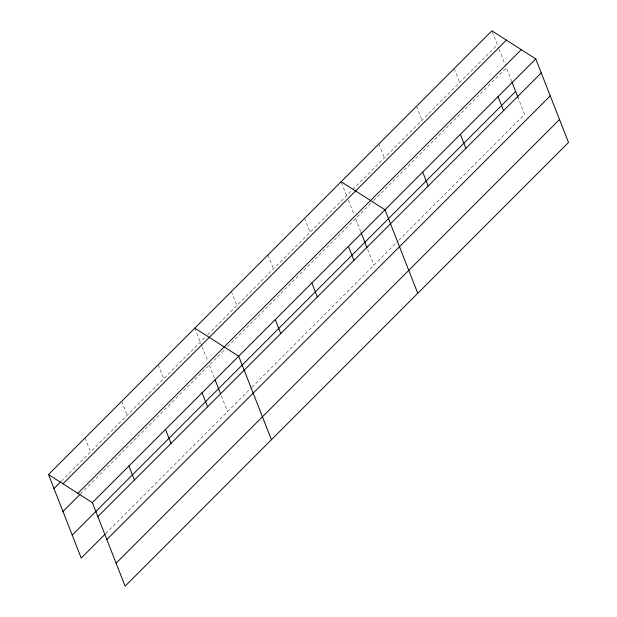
<?xml version="1.0" encoding="UTF-8"?>
<svg xmlns="http://www.w3.org/2000/svg" width="617" height="617" viewBox="0 0 617 617"><rect width="100%" height="100%" fill="white"/><g stroke="black" fill="none" stroke-linecap="round" stroke-linejoin="round"><path stroke-width="0.46" stroke-dasharray="3.08 2.31" d="M61.43 481.075L205.045 337.368M207.752 334.661L352.006 190.306M352.677 189.635L497.379 44.84M80.58 493.855L224.873 349.469M227.58 346.762L373.115 201.134M373.786 200.463L506.372 67.785L511.524 80.927M105.615 533.666L251.266 387.931M251.937 387.252L398.104 240.992M398.775 240.322L524.635 114.384L518.056 97.609M492.243 31.722L498.76 48.373M499.107 49.252L505.678 66.027M454.205 68.564L459.688 82.555M416.521 106.278L422.005 120.269M378.83 143.992L384.314 157.983M341.486 182.578L346.623 195.697M348.35 200.109L353.888 214.23M355.616 218.642L360.768 231.776M367.647 249.345L373.879 265.233M304.559 218.31L310.043 232.3M267.979 254.914L273.462 268.904M231.398 291.517L236.882 305.508M194.818 328.121L201.682 345.643M202.029 346.53L207.567 360.652M209.294 365.063L214.785 379.077M221.326 395.767L227.55 411.655M158.237 364.732L163.721 378.722M121.657 401.335L127.141 415.326M85.077 437.939L90.56 451.929"/><path stroke-width="0.93" d="M48.496 474.542L491.896 30.85L535.772 58.924L568.504 142.458L125.104 586.15L92.365 502.616L48.496 474.542L81.228 558.077L104.936 534.345M53.98 488.533L60.751 481.754M62.973 483.805L506.372 40.113M77.889 493.353L521.288 49.661M62.973 511.478L79.909 494.533M92.365 502.616L535.772 58.924M72.235 535.124L515.642 91.432M97.848 516.606L541.256 72.914M106.841 539.559L550.248 95.866M116.112 563.205L559.511 119.513M341.139 181.707L385.016 209.78L417.748 293.314M194.818 328.121L238.694 356.202L271.426 439.728M511.863 81.799L518.056 97.609M498.081 96.638L503.565 110.628M460.39 134.352L465.874 148.342M422.699 172.066L428.183 186.056M361.107 232.655L366.961 247.587M348.435 246.384L353.919 260.374M311.855 282.995L317.331 296.985M275.275 319.598L280.75 333.589M215.125 379.949L220.631 394.001M202.114 392.805L207.59 406.796M165.526 429.409L171.009 443.399M128.945 466.012L134.429 480.003"/></g></svg>
